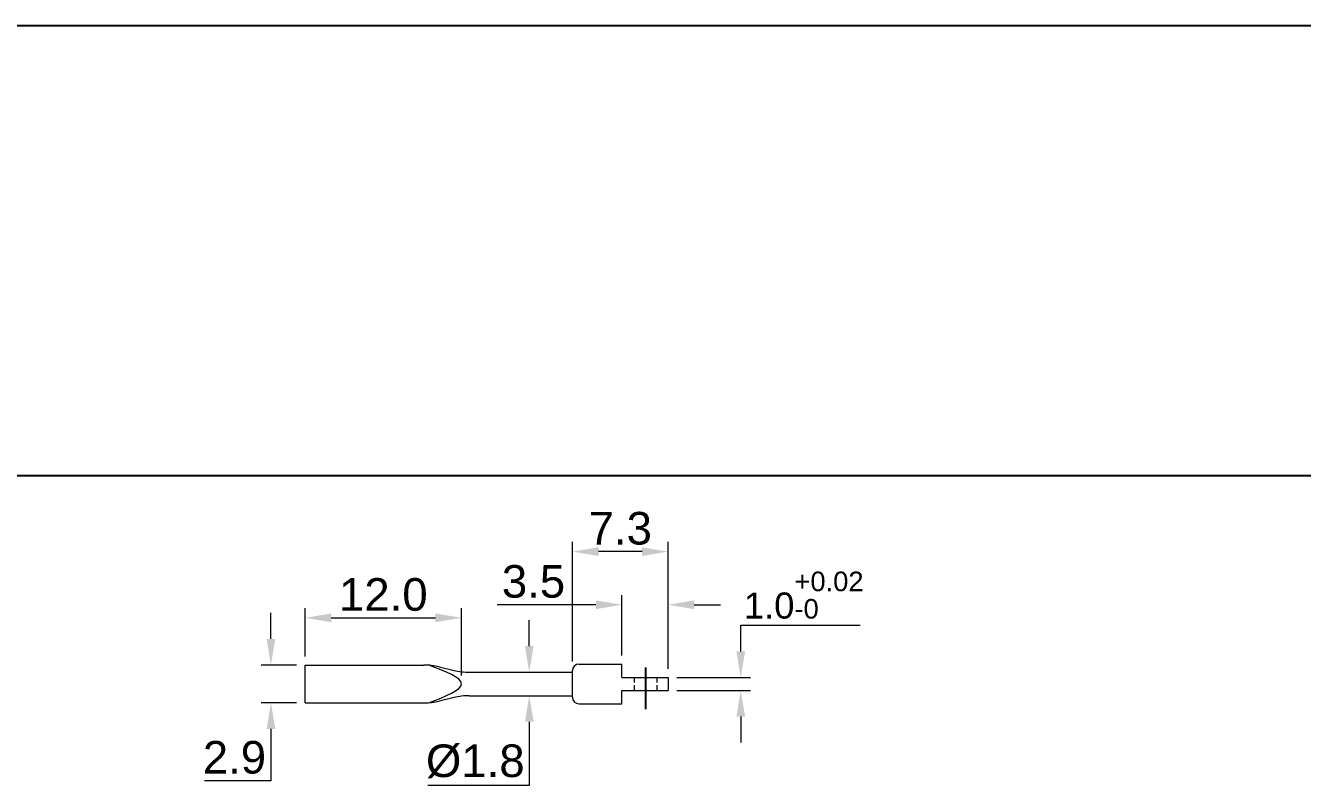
# Model space of a CAD drawing. Header units: millimetres. Extents: x 7018 to 13530, y 4187 to 5692.
# Drawn here: x 7254.3 to 7352.2, y 5015.5 to 5073.8 of the extents above; entities that cross this region are included whole.
import ezdxf

# ---------------------------------------------------------------- set-up
doc = ezdxf.new("R2010")
doc.units = ezdxf.units.MM
for name, pattern in [('CENTER2', [28.575, 19.05, -3.175, 3.175, -3.175]), ('HIDDEN', [9.525, 6.35, -3.175]), ('HIDDEN2', [0.1875, 0.125, -0.0625])]:
    doc.linetypes.add(name, pattern=pattern)
for name, color, linetype in [('Center Line', 2, 'CENTER2'), ('Dimension', 3, 'Continuous'), ('Hidden Line', 1, 'HIDDEN2')]:
    doc.layers.add(name, color=color, linetype=linetype)
doc.styles.get("Standard").update_dxf_attribs({"font": 'arial.ttf'})
doc.dimstyles.new('1', dxfattribs={"dimtxt": 2, "dimasz": 2, "dimexe": 0.75, "dimexo": 0.65, "dimgap": 0.5, "dimtad": 1, "dimtoh": 1, "dimdec": 1, "dimzin": 1, "dimdsep": 46, "dimtxsty": 'Standard', "dimcen": 0, "dimclrd": 256, "dimclre": 256, "dimclrt": 256, "dimadec": 0, "dimazin": 0, "dimtfac": 1, "dimtdec": 1, "dimtofl": 0, "dimtmove": 0, "dimatfit": 3, "dimfxl": 0.5, "dimlwd": 9, "dimlwe": 9, "dimarcsym": 0})

# ---------------------------------------------------------------- blocks, each defined once
blk = doc.blocks.new('*U347')
at = {"layer": 'Center Line', "color": 0, "linetype": 'CENTER2', "transparency": 16777216}
blk.add_line((0, 1.261), (0, -1.928), dxfattribs=at)
blk = doc.blocks.new('dgag')
at = {"lineweight": 20}
for p, q in [((498.172, 104.863), (498.172, 106.908)), ((501.972, 106.385), (501.972, 107.408)), ((501.972, 106.385), (505.52, 106.385)), ((505.52, 106.385), (505.52, 105.385)), ((501.972, 104.363), (501.972, 105.385)), ((501.972, 105.385), (505.52, 105.385))]:
    blk.add_line(p, q, dxfattribs=at)
at = {"linetype": 'Continuous', "lineweight": 20}
for p, q in [((498.672, 107.408), (501.972, 107.408)), ((498.672, 104.363), (501.972, 104.363))]:
    blk.add_line(p, q, dxfattribs=at)
at = {"lineweight": 20}
for centre, start, end in [((498.672, 106.908), 90, 180), ((498.672, 104.863), 180, 270)]:
    blk.add_arc(centre, 0.5, start, end, dxfattribs=at)
at = {"layer": 'Hidden Line', "linetype": 'HIDDEN', "lineweight": 20, "ltscale": 0.062992}
for p, q in [((502.897, 106.385), (502.897, 105.385)), ((504.647, 106.385), (504.647, 105.385))]:
    blk.add_line(p, q, dxfattribs=at)
at = {"layer": 'Center Line', "linetype": 'CENTER2'}
blk.add_blockref('*U347', (503.772, 105.885), dxfattribs=at)
blk = doc.blocks.new('*D3084')
at = {"layer": 'Defpoints', "color": 0, "ltscale": 5, "transparency": 16777216}
for p in [(7275.695, 5024.781), (7273.077, 5021.881), (7275.695, 5021.881)]:
    blk.add_point(p, dxfattribs=at)
at = {"layer": 'Dimension', "lineweight": 9, "ltscale": 5, "transparency": 16777216}
for p, q in [((7273.077, 5026.781), (7273.077, 5028.781)), ((7275.045, 5024.781), (7272.327, 5024.781)), ((7275.045, 5021.881), (7272.327, 5021.881)), ((7273.077, 5019.881), (7273.077, 5015.914)), ((7273.077, 5015.914), (7267.978, 5015.914))]:
    blk.add_line(p, q, dxfattribs=at)
at = {"layer": 'Dimension', "ltscale": 5, "transparency": 16777216}
for points in [[(7272.744, 5026.781), (7273.41, 5026.781), (7273.077, 5024.781)], [(7272.744, 5019.881), (7273.41, 5019.881), (7273.077, 5021.881)]]:
    blk.add_solid(points, dxfattribs=at)
at = {"layer": 'Dimension', "ltscale": 5, "transparency": 16777216, "insert": (7270.277, 5017.691), "char_height": 2.5, "attachment_point": 5}
blk.add_mtext('2.9', dxfattribs=at)
blk = doc.blocks.new('*D3085')
at = {"layer": 'Defpoints', "color": 0, "ltscale": 5, "transparency": 16777216}
for p in [(7292.79, 5024.231), (7292.79, 5022.431), (7292.886, 5022.431)]:
    blk.add_point(p, dxfattribs=at)
at = {"layer": 'Dimension', "lineweight": 9, "ltscale": 5, "transparency": 16777216}
for p, q in [((7292.886, 5026.231), (7292.886, 5028.231)), ((7293.44, 5024.231), (7293.636, 5024.231)), ((7293.44, 5022.431), (7293.636, 5022.431)), ((7292.886, 5020.431), (7292.886, 5015.549)), ((7292.886, 5015.549), (7285.109, 5015.549))]:
    blk.add_line(p, q, dxfattribs=at)
at = {"layer": 'Dimension', "ltscale": 5, "transparency": 16777216}
for points in [[(7292.552, 5026.231), (7293.219, 5026.231), (7292.886, 5024.231)], [(7292.552, 5020.431), (7293.219, 5020.431), (7292.886, 5022.431)]]:
    blk.add_solid(points, dxfattribs=at)
at = {"layer": 'Dimension', "ltscale": 5, "transparency": 16777216, "insert": (7288.747, 5017.396), "char_height": 2.5, "attachment_point": 5}
blk.add_mtext('%%C1.8', dxfattribs=at)
blk = doc.blocks.new('*D2055')
at = {"layer": 'Defpoints', "color": 0, "ltscale": 5, "transparency": 16777216}
for p in [(7303.542, 5023.831), (7303.542, 5022.831), (7309.105, 5022.831)]:
    blk.add_point(p, dxfattribs=at)
at = {"layer": 'Dimension', "lineweight": 9, "ltscale": 5, "transparency": 16777216}
for p, q in [((7309.105, 5025.831), (7309.105, 5027.831)), ((7309.105, 5027.831), (7318.26, 5027.831)), ((7304.192, 5023.831), (7309.855, 5023.831)), ((7304.192, 5022.831), (7309.855, 5022.831)), ((7309.105, 5020.831), (7309.105, 5018.831))]:
    blk.add_line(p, q, dxfattribs=at)
at = {"layer": 'Dimension', "ltscale": 5, "transparency": 16777216}
for points in [[(7308.772, 5025.831), (7309.438, 5025.831), (7309.105, 5023.831)], [(7308.772, 5020.831), (7309.438, 5020.831), (7309.105, 5022.831)]]:
    blk.add_solid(points, dxfattribs=at)
at = {"layer": 'Dimension', "ltscale": 5, "transparency": 16777216, "insert": (7313.932, 5030.13), "char_height": 2, "attachment_point": 5}
blk.add_mtext('1.0{\\H1.5;\\S+0.02^ -0;}', dxfattribs=at)
blk = doc.blocks.new('*D3089')
at = {"layer": 'Defpoints', "color": 0, "ltscale": 5, "transparency": 16777216}
for p in [(7299.995, 5029.402), (7299.995, 5024.854), (7303.542, 5023.831)]:
    blk.add_point(p, dxfattribs=at)
at = {"layer": 'Dimension', "lineweight": 9, "ltscale": 5, "transparency": 16777216}
for p, q in [((7299.995, 5025.504), (7299.995, 5030.152)), ((7303.542, 5024.481), (7303.542, 5030.152)), ((7297.995, 5029.402), (7290.426, 5029.402)), ((7305.542, 5029.402), (7307.542, 5029.402))]:
    blk.add_line(p, q, dxfattribs=at)
at = {"layer": 'Dimension', "ltscale": 5, "transparency": 16777216}
for points in [[(7297.995, 5029.736), (7297.995, 5029.069), (7299.995, 5029.402)], [(7305.542, 5029.736), (7305.542, 5029.069), (7303.542, 5029.402)]]:
    blk.add_solid(points, dxfattribs=at)
at = {"layer": 'Dimension', "ltscale": 5, "transparency": 16777216, "insert": (7293.211, 5031.18), "char_height": 2.5, "attachment_point": 5}
blk.add_mtext('3.5', dxfattribs=at)
blk = doc.blocks.new('*D3090')
at = {"layer": 'Defpoints', "color": 0, "ltscale": 5, "transparency": 16777216}
for p in [(7296.196, 5033.478), (7296.196, 5024.392), (7303.542, 5023.831)]:
    blk.add_point(p, dxfattribs=at)
at = {"layer": 'Dimension', "lineweight": 9, "ltscale": 5, "transparency": 16777216}
for p, q in [((7296.196, 5025.042), (7296.196, 5034.228)), ((7301.542, 5033.478), (7298.196, 5033.478)), ((7303.542, 5024.481), (7303.542, 5034.228))]:
    blk.add_line(p, q, dxfattribs=at)
at = {"layer": 'Dimension', "ltscale": 5, "transparency": 16777216}
for points in [[(7298.196, 5033.811), (7298.196, 5033.144), (7296.196, 5033.478)], [(7301.542, 5033.811), (7301.542, 5033.144), (7303.542, 5033.478)]]:
    blk.add_solid(points, dxfattribs=at)
at = {"layer": 'Dimension', "ltscale": 5, "transparency": 16777216, "insert": (7299.869, 5035.255), "char_height": 2.5, "attachment_point": 5}
blk.add_mtext('7.3', dxfattribs=at)
blk = doc.blocks.new('*D2056')
at = {"layer": 'Defpoints', "color": 0, "ltscale": 5, "transparency": 16777216}
for p in [(7287.695, 5028.402), (7275.695, 5024.781), (7287.695, 5023.331)]:
    blk.add_point(p, dxfattribs=at)
at = {"layer": 'Dimension', "lineweight": 9, "ltscale": 5, "transparency": 16777216}
for p, q in [((7275.695, 5025.431), (7275.695, 5029.152)), ((7287.695, 5023.981), (7287.695, 5029.152)), ((7277.695, 5028.402), (7285.695, 5028.402))]:
    blk.add_line(p, q, dxfattribs=at)
at = {"layer": 'Dimension', "ltscale": 5, "transparency": 16777216}
for points in [[(7277.695, 5028.735), (7277.695, 5028.068), (7275.695, 5028.402)], [(7285.695, 5028.735), (7285.695, 5028.068), (7287.695, 5028.402)]]:
    blk.add_solid(points, dxfattribs=at)
at = {"layer": 'Dimension', "ltscale": 5, "transparency": 16777216, "insert": (7281.695, 5030.178), "char_height": 2.5, "attachment_point": 5}
blk.add_mtext('12.0', dxfattribs=at)

msp = doc.modelspace()

# ---------------------------------------------------------------- linework, layer by layer
for p, q in [((7037.526, 5073.816), (7433.963, 5073.816)), ((7037.526, 5039.328), (7433.963, 5039.328))]:
    msp.add_line(p, q)
at = {"lineweight": 20}
for p, q in [((7275.695, 5024.781), (7284.812, 5024.781)), ((7275.695, 5021.881), (7275.695, 5024.781)), ((7285.979, 5024.643), (7287.12, 5024.369)), ((7288.287, 5024.231), (7296.195, 5024.231)), ((7275.695, 5021.881), (7284.812, 5021.881)), ((7287.12, 5022.293), (7285.979, 5022.019)), ((7288.287, 5022.431), (7296.195, 5022.431))]:
    msp.add_line(p, q, dxfattribs=at)
for centre, start, end in [((7284.812, 5019.781), 76.50427, 90), ((7288.287, 5029.231), 256.50427, 270), ((7284.812, 5026.881), 270, 283.49573), ((7288.287, 5017.431), 90, 103.49573)]:
    msp.add_arc(centre, 5, start, end, dxfattribs=at)
msp.add_spline([(7285.189, 5021.896), (7287.695, 5023.331), (7285.189, 5024.767)], degree=3, dxfattribs=at)

# ---------------------------------------------------------------- block references
msp.add_blockref('dgag', (6798.023, 4917.446))

# ---------------------------------------------------------------- dimensions: what is measured, and where the dimension line sits
at = {"layer": 'Dimension', "ltscale": 5}
for base, p2, picture, middle in [((7296.196, 5033.478), (7296.196, 5024.392), '*D3090', (7299.869, 5033.478)), ((7299.995, 5029.402), (7299.995, 5024.854), '*D3089', (7293.211, 5029.402))]:
    dim = msp.add_linear_dim(base=base, p1=(7303.542, 5023.831), p2=p2, dimstyle='1', override={"dimtxt": 2.5}, dxfattribs=at)
    dim.commit()
    dim.dimension.update_dxf_attribs({"geometry": picture, "text_midpoint": middle, "dimtype": 160})
dim = msp.add_linear_dim(base=(7287.695, 5028.402), p1=(7275.695, 5024.781), p2=(7287.695, 5023.331), dimstyle='1', override={"dimtxt": 2.5}, dxfattribs=at)
dim.commit()
dim.dimension.update_dxf_attribs({"geometry": '*D2056', "text_midpoint": (7281.695, 5030.178)})
for base, p1, p2, override, picture, middle in [((7309.105, 5022.831), (7303.542, 5023.831), (7303.542, 5022.831), {"dimtol": 1, "dimtp": 0.02, "dimtm": 1e-09, "dimtfac": 0.75, "dimtdec": 2}, '*D2055', (7313.932, 5027.831)), ((7273.077, 5021.881), (7275.695, 5024.781), (7275.695, 5021.881), {"dimtxt": 2.5}, '*D3084', (7270.277, 5015.914)), ((7292.886, 5022.431), (7292.79, 5024.231), (7292.79, 5022.431), {"dimtxt": 2.5, "dimpost": '%%C<>'}, '*D3085', (7288.747, 5015.549))]:
    dim = msp.add_linear_dim(base=base, p1=p1, p2=p2, angle=90, dimstyle='1', override=override, dxfattribs=at)
    dim.commit()
    dim.dimension.update_dxf_attribs({"geometry": picture, "text_midpoint": middle, "dimtype": 160})

doc.saveas('drawing.dxf')
